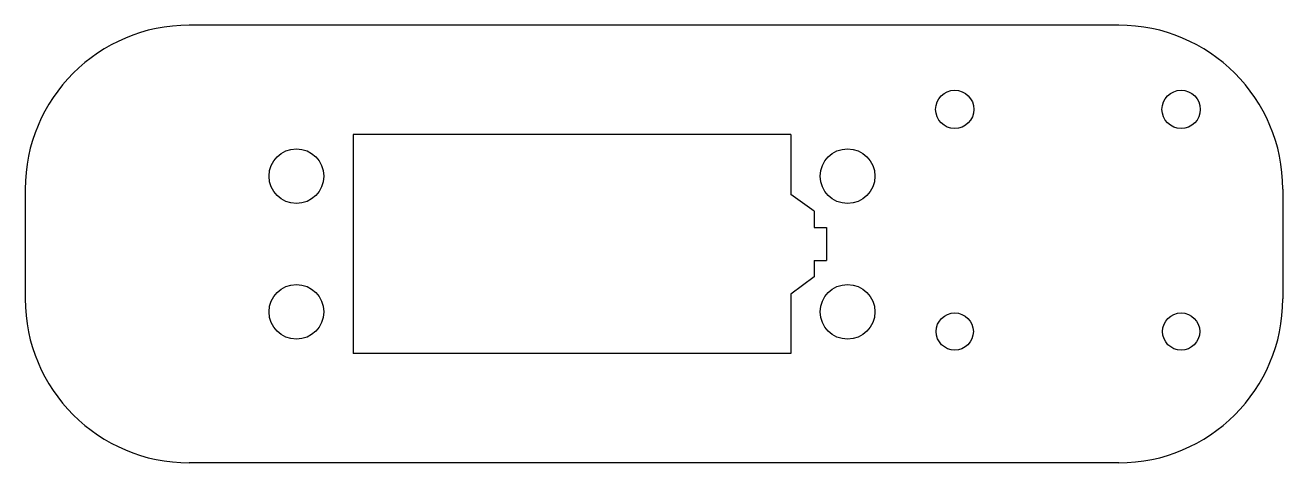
# Model space of a CAD drawing. Header units: millimetres. Extents: x -50 to 65, y -20 to 20.
import ezdxf

# ---------------------------------------------------------------- set-up
doc = ezdxf.new("R2010")
doc.units = ezdxf.units.MM

msp = doc.modelspace()

# ---------------------------------------------------------------- linework, layer by layer
at = {"color": 7, "linetype": 'Continuous', "lineweight": 25}
for p, q in [((50, 20), (-35, 20)), ((-20, 10), (-20, -10)), ((20, 10), (-20, 10)), ((20, 10), (20, 4.51)), ((-50, 5), (-50, -5)), ((65, 5), (65, -5)), ((22.14, 3), (20, 4.51)), ((22.14, 3), (22.14, 1.5)), ((22.14, 1.5), (23.26, 1.5)), ((23.26, 1.5), (23.26, -1.5)), ((22.14, -1.5), (22.14, -3)), ((22.14, -1.5), (23.26, -1.5)), ((22.14, -3), (20, -4.6)), ((20, -4.6), (20, -10)), ((20, -10), (-20, -10)), ((50, -20), (-35, -20))]:
    msp.add_line(p, q, dxfattribs=at)
for centre, radius in [((35, 12.3), 1.75), ((55.7, 12.3), 1.75), ((-25.2, 6.2), 2.5), ((25.2, 6.2), 2.5), ((-25.2, -6.2), 2.5), ((25.2, -6.2), 2.5), ((35, -8), 1.7), ((55.7, -8), 1.7)]:
    msp.add_circle(centre, radius, dxfattribs=at)
for centre, start, end in [((-35, 5), 90, 180), ((50, 5), 0, 90), ((-35, -5), 180, 270), ((50, -5), 270, 0)]:
    msp.add_arc(centre, 15, start, end, dxfattribs=at)

doc.saveas('drawing.dxf')
